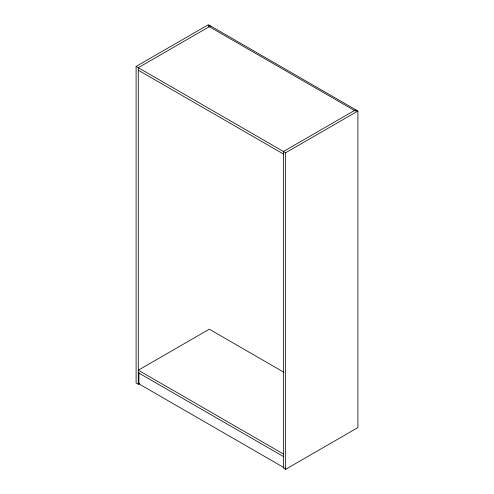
<?xml version="1.0" encoding="UTF-8"?>
<svg xmlns="http://www.w3.org/2000/svg" width="494" height="494" viewBox="0 0 494 494"><rect width="100%" height="100%" fill="white"/><g stroke="black" fill="none" stroke-linecap="round" stroke-linejoin="round"><path stroke-width="0.74" d="M139.604 383.461L138.283 384.227L136.097 382.974L136.097 66.424L208.369 24.7L357.903 111.027L357.903 427.576L285.631 469.3L283.445 468.04L283.445 151.497L355.717 109.773M209.431 25.311L208.184 26.034L355.594 111.138L356.841 110.415M210.555 25.96L138.283 67.684L138.283 384.227M136.097 66.424L285.631 152.757L357.903 111.027M138.283 70.204L283.445 154.017M283.889 372.254L209.308 329.195L138.283 370.204L283.445 454.011M138.283 372.717L283.445 456.53M284.069 467.682L138.907 383.869L138.907 372.359M285.631 152.757L285.631 469.3"/></g></svg>
